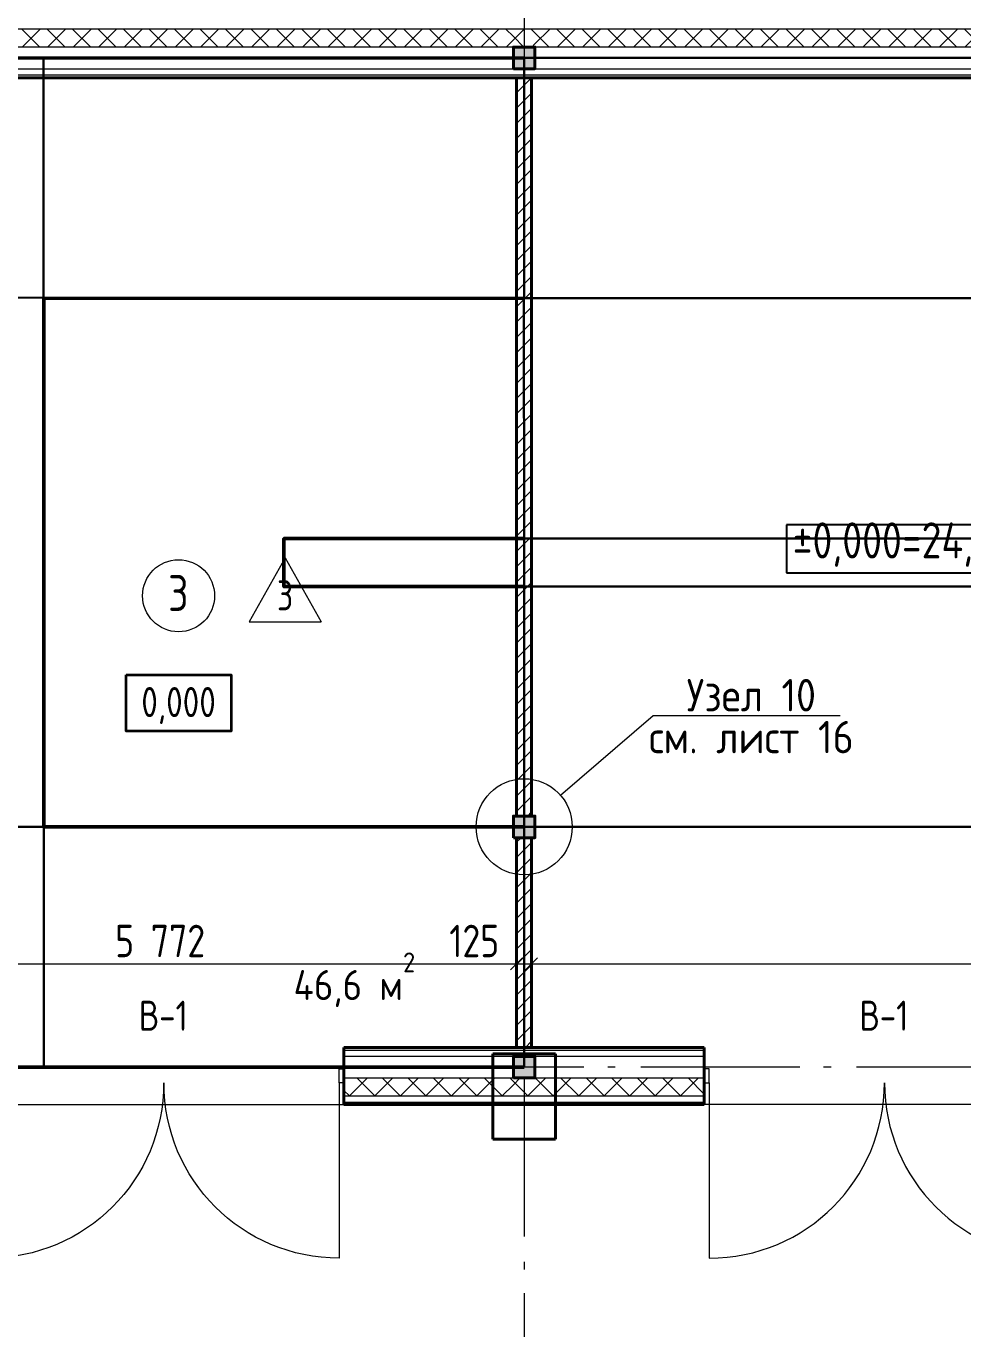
# Model space of a CAD drawing. Header units: millimetres. Extents: x -61690 to 288735, y 32617 to 77592.
# Drawn here: x -9268 to -1467, y 61277 to 72121 of the extents above; entities that cross this region are included whole.
import ezdxf
from ezdxf.enums import TextEntityAlignment as Align

# ---------------------------------------------------------------- set-up
doc = ezdxf.new("R2010")
doc.units = ezdxf.units.MM
doc.header["$MEASUREMENT"] = 0
doc.linetypes.add('Double Dashed', pattern=[1797.222233, 1325, -211.666656, 63.333344, -197.222233])
for name, color, linetype in [('Двери ArchiCAD', 7, 'Continuous'), ('колонны', 7, 'Continuous'), ('марки окон дверей', 7, 'Continuous'), ('оси', 7, 'Continuous'), ('отделка', 7, 'Continuous'), ('размеры', 7, 'Continuous'), ('размеры внутр', 7, 'Continuous'), ('стены внутр', 7, 'Continuous'), ('стены наруж', 7, 'Continuous'), ('узлы', 7, 'Continuous'), ('№ помещений', 7, 'Continuous')]:
    doc.layers.add(name, color=color, linetype=linetype)
for name, color, linetype, lineweight in [('Двери ArchiCAD_Ном._пера__96', 7, 'Continuous', 13), ('Двери ArchiCAD_Ном._пера__97', 7, 'Continuous', 20), ('Двери ArchiCAD_Ном._пера__99', 7, 'Continuous', 40), ('колонны_Ном._пера__94', 252, 'Continuous', 13), ('колонны_Ном._пера__99', 7, 'Continuous', 40), ('марки окон дверей_Ном._пера__96', 7, 'Continuous', 13), ('оси_Ном._пера__96', 7, 'Continuous', 13), ('отделка_Ном._пера__99', 7, 'Continuous', 40), ('площади_Ном._пера__96', 7, 'Continuous', 13), ('размеры внутр_Ном._пера__51', 98, 'Continuous', 50), ('размеры внутр_Ном._пера__96', 7, 'Continuous', 13), ('размеры_Ном._пера__1', 7, 'Continuous', 25), ('размеры_Ном._пера__51', 98, 'Continuous', 50), ('стены внутр_Ном._пера__96', 7, 'Continuous', 13), ('стены внутр_Ном._пера__99', 7, 'Continuous', 40), ('стены наруж_Ном._пера__96', 7, 'Continuous', 13), ('стены наруж_Ном._пера__99', 7, 'Continuous', 40), ('текст_Ном._пера__98', 7, 'Continuous', 35), ('текст_Ном._пера__99', 7, 'Continuous', 40), ('узлы_Ном._пера__96', 7, 'Continuous', 13), ('экспликац проемов_Ном._пера__1', 7, 'Continuous', 25), ('экспликац проемов_Ном._пера__97', 7, 'Continuous', 20), ('№ помещений_Ном._пера__96', 7, 'Continuous', 13)]:
    doc.layers.add(name, color=color, linetype=linetype, lineweight=lineweight)
doc.styles.add('СГЕНЕРИР_СТИЛЬ_1', font='isocp.shx')
doc.styles.add('СГЕНЕРИР_СТИЛЬ_2', font='gost_2_304-81_type.ttf')
doc.styles.add('СГЕНЕРИР_СТИЛЬ_3', font='CS_Gost2304.shx')
doc.styles.add('СГЕНЕРИР_СТИЛЬ_4', font='gost_2_304-81_type.ttf')
doc.styles.add('СГЕНЕРИР_СТИЛЬ_6', font='isocp.shx')
doc.dimstyles.new('СГЕНЕРИР_СТИЛЬ__6', dxfattribs={"dimtxt": 270.000005, "dimasz": 95, "dimexe": 0.18, "dimexo": 300, "dimgap": 0.09, "dimtad": 1, "dimtih": 1, "dimtoh": 1, "dimdec": 0, "dimzin": 0, "dimdsep": 46, "dimtxsty": 'СГЕНЕРИР_СТИЛЬ_2', "dimblk": 'ARROWHEAD_6', "dimblk1": 'ARROWHEAD_6', "dimblk2": 'ARROWHEAD_6', "dimcen": 0.09, "dimclrd": 7, "dimclre": 7, "dimclrt": 98, "dimadec": 0, "dimazin": 0, "dimtfac": 1, "dimtdec": 4, "dimtmove": 0, "dimatfit": 3, "dimfxl": 1, "dimtolj": 1, "dimtzin": 0, "dimarcsym": 0})
pattern_1 = [(45, (0, 0), (-106.06602, 106.06602), []), (135, (0, 0), (106.06602, 106.06602), [])]
pattern_2 = [(45, (0, 0), (-63.63961, 63.63961), [])]

# ---------------------------------------------------------------- blocks, each defined once
blk = doc.blocks.new('Стена_6_2', base_point=(-5121, 63566))
at = {"layer": 'отделка_Ном._пера__99', "linetype": 'Continuous', "flags": 128}
for points in [[(-5381, 63566), (-5381, 62856)], [(-4861, 63566), (-5381, 63566)], [(-4861, 62856), (-4861, 63566)], [(-5381, 62856), (-4861, 62856)]]:
    blk.add_lwpolyline(points, dxfattribs=at)
blk = doc.blocks.new('Стена_16_2', base_point=(-11121, 71856))
at = {"layer": 'стены наруж_Ном._пера__96', "linetype": 'Continuous'}
h = blk.add_hatch(dxfattribs=at)
h.set_pattern_fill('УТЕПЛИТ_МЕЛКИЙ_0002', color=256, style=0, pattern_type=2)
h.set_pattern_definition(pattern_1)
h.paths.add_polyline_path([(-5211, 72096), (-10956, 72096), (-10956, 71946), (-5211, 71946)])
h = blk.add_hatch(dxfattribs=at)
h.set_pattern_fill('УТЕПЛИТ_МЕЛКИЙ_0002', color=256, style=0, pattern_type=2)
h.set_pattern_definition(pattern_1)
h.paths.add_polyline_path([(-5031, 72096), (-5211, 72096), (-5211, 71946), (-5031, 71946)])
h = blk.add_hatch(dxfattribs=at)
h.set_pattern_fill('УТЕПЛИТ_МЕЛКИЙ_0002', color=256, style=0, pattern_type=2)
h.set_pattern_definition(pattern_1)
h.paths.add_polyline_path([(789, 72096), (-5031, 72096), (-5031, 71946), (789, 71946)])
for p, q in [((-5211, 72096), (-10956, 72096)), ((-5031, 72096), (-5211, 72096)), ((789, 72096), (-5031, 72096)), ((-5211, 71946), (-10956, 71946)), ((-5211, 71946), (-5031, 71946)), ((789, 71946), (-5031, 71946)), ((-10956, 71766), (-5211, 71766)), ((-10956, 71716), (-5211, 71716)), ((-5031, 71766), (-5211, 71766)), ((-5211, 71716), (-5031, 71716)), ((-5031, 71766), (789, 71766)), ((-5031, 71716), (789, 71716))]:
    blk.add_line(p, q, dxfattribs=at)
at = {"layer": 'стены наруж_Ном._пера__99', "linetype": 'Continuous', "flags": 128}
blk.add_lwpolyline([(-10956, 71691), (12714, 71691)], dxfattribs=at)
blk = doc.blocks.new('Ворота гаражные двойные 16_2')
at = {"layer": 'Двери ArchiCAD_Ном._пера__96', "linetype": 'Continuous'}
blk.add_line((-1500, 180), (1500, 180), dxfattribs=at)
at = {"layer": 'Двери ArchiCAD_Ном._пера__97', "linetype": 'Continuous'}
for p, q in [((-1460, 0), (-1460, 1460)), ((1460, 0), (1460, 1460)), ((-1460, 0), (-1500, 0)), ((-1500, 0), (-1500, -115)), ((-1460, -115), (-1460, 0)), ((1500, 0), (1460, 0)), ((1460, 0), (1460, -115)), ((1500, -115), (1500, 0)), ((-1500, -115), (-1460, -115)), ((1460, -115), (1500, -115))]:
    blk.add_line(p, q, dxfattribs=at)
for centre, start, end in [((-1460, 0), 0, 90), ((1460, 0), 90, 180)]:
    blk.add_arc(centre, 1460, start, end, dxfattribs=at)
at = {"layer": 'Двери ArchiCAD_Ном._пера__99', "linetype": 'Continuous'}
for p, q in [((-1500, 0), (-1500, -40)), ((1500, 0), (1500, -40)), ((-1500, -40), (-1500, -115)), ((1500, -40), (1500, -115))]:
    blk.add_line(p, q, dxfattribs=at)
blk = doc.blocks.new('Ворота гаражные двойные 16_3')
at = {"layer": 'Двери ArchiCAD_Ном._пера__96', "linetype": 'Continuous'}
blk.add_line((-1500, 180), (1500, 180), dxfattribs=at)
at = {"layer": 'Двери ArchiCAD_Ном._пера__97', "linetype": 'Continuous'}
for p, q in [((-1460, 0), (-1460, 1460)), ((1460, 0), (1460, 1460)), ((-1460, 0), (-1500, 0)), ((-1500, 0), (-1500, -115)), ((-1460, -115), (-1460, 0)), ((1500, 0), (1460, 0)), ((1460, 0), (1460, -115)), ((1500, -115), (1500, 0)), ((-1500, -115), (-1460, -115)), ((1460, -115), (1500, -115))]:
    blk.add_line(p, q, dxfattribs=at)
for centre, start, end in [((-1460, 0), 0, 90), ((1460, 0), 90, 180)]:
    blk.add_arc(centre, 1460, start, end, dxfattribs=at)
at = {"layer": 'Двери ArchiCAD_Ном._пера__99', "linetype": 'Continuous'}
for p, q in [((-1500, 0), (-1500, -40)), ((1500, 0), (1500, -40)), ((-1500, -40), (-1500, -115)), ((1500, -40), (1500, -115))]:
    blk.add_line(p, q, dxfattribs=at)
blk = doc.blocks.new('Стена_20_2', base_point=(12879, 63456))
at = {"layer": 'стены наруж_Ном._пера__96', "linetype": 'Continuous'}
h = blk.add_hatch(dxfattribs=at)
h.set_pattern_fill('УТЕПЛИТ_МЕЛКИЙ_0002', color=256, style=0, pattern_type=2)
h.set_pattern_definition(pattern_1)
h.paths.add_polyline_path([(-6621, 63216), (-5211, 63216), (-5211, 63366), (-6621, 63366), (-6621, 63326)])
h = blk.add_hatch(dxfattribs=at)
h.set_pattern_fill('УТЕПЛИТ_МЕЛКИЙ_0002', color=256, style=0, pattern_type=2)
h.set_pattern_definition(pattern_1)
h.paths.add_polyline_path([(-5211, 63216), (-5031, 63216), (-5031, 63366), (-5211, 63366)])
h = blk.add_hatch(dxfattribs=at)
h.set_pattern_fill('УТЕПЛИТ_МЕЛКИЙ_0002', color=256, style=0, pattern_type=2)
h.set_pattern_definition(pattern_1)
h.paths.add_polyline_path([(-5031, 63366), (-5031, 63216), (-3621, 63216), (-3621, 63326), (-3621, 63366)])
for p, q in [((-5211, 63596), (-6621, 63596)), ((-5211, 63546), (-6621, 63546)), ((-5031, 63596), (-5211, 63596)), ((-5211, 63546), (-5031, 63546)), ((-3621, 63596), (-5031, 63596)), ((-3621, 63546), (-5031, 63546)), ((-6621, 63366), (-5211, 63366)), ((-5031, 63366), (-5211, 63366)), ((-5031, 63366), (-3621, 63366)), ((-6621, 63216), (-5211, 63216)), ((-6621, 63166), (-5211, 63166)), ((-5211, 63216), (-5031, 63216)), ((-5211, 63166), (-5031, 63166)), ((-5031, 63216), (-3621, 63216)), ((-5031, 63166), (-3621, 63166))]:
    blk.add_line(p, q, dxfattribs=at)
at = {"layer": 'стены наруж_Ном._пера__99', "linetype": 'Continuous'}
for p, q in [((-6621, 63596), (-6621, 63621)), ((-6621, 63546), (-6621, 63596)), ((-6621, 63441), (-6621, 63546)), ((-3621, 63596), (-3621, 63621)), ((-3621, 63546), (-3621, 63596)), ((-3621, 63441), (-3621, 63546)), ((-6621, 63366), (-6621, 63441)), ((-3621, 63366), (-3621, 63441)), ((-6621, 63326), (-6621, 63366)), ((-3621, 63326), (-3621, 63366)), ((-6621, 63216), (-6621, 63326)), ((-3621, 63216), (-3621, 63326)), ((-6621, 63166), (-6621, 63216)), ((-6621, 63146), (-6621, 63166)), ((-3621, 63166), (-3621, 63216)), ((-3621, 63146), (-3621, 63166))]:
    blk.add_line(p, q, dxfattribs=at)
at = {"layer": 'стены наруж_Ном._пера__99', "linetype": 'Continuous', "flags": 128}
for points in [[(-3621, 63621), (-6621, 63621)], [(-6621, 63146), (-3621, 63146)]]:
    blk.add_lwpolyline(points, dxfattribs=at)
at = {"layer": 'Двери ArchiCAD', "color": 44, "linetype": 'Continuous', "lineweight": 35, "xscale": -1, "zscale": 1000, "rotation": 180}
blk.add_blockref('Ворота гаражные двойные 16_2', (-8121, 63326), dxfattribs=at)
at = {"layer": 'Двери ArchiCAD', "color": 44, "linetype": 'Continuous', "lineweight": 35, "zscale": 1000, "rotation": 180}
blk.add_blockref('Ворота гаражные двойные 16_3', (-2121, 63326), dxfattribs=at)
blk = doc.blocks.new('Стена_21_2', base_point=(-5121, 63456))
at = {"layer": 'стены внутр_Ном._пера__96', "linetype": 'Continuous'}
h = blk.add_hatch(dxfattribs=at)
h.set_pattern_fill('FACE_BRICK_0002', color=256, style=0, pattern_type=2)
h.set_pattern_definition(pattern_2)
h.paths.add_polyline_path([(-5059, 71691), (-5184, 71691), (-5184, 65546), (-5059, 65546)])
h = blk.add_hatch(dxfattribs=at)
h.set_pattern_fill('FACE_BRICK_0002', color=256, style=0, pattern_type=2)
h.set_pattern_definition(pattern_2)
h.paths.add_polyline_path([(-5059, 65366), (-5184, 65366), (-5184, 63621), (-5059, 63621)])
at = {"layer": 'стены внутр_Ном._пера__99', "linetype": 'Continuous', "flags": 128}
for points in [[(-5059, 71691), (-5184, 71691)], [(-5184, 71691), (-5184, 65546)], [(-5059, 65546), (-5059, 71691)], [(-5184, 65366), (-5184, 63621)], [(-5059, 63621), (-5059, 65366)], [(-5184, 63621), (-5059, 63621)]]:
    blk.add_lwpolyline(points, dxfattribs=at)
blk = doc.blocks.new('Колонна_10_2', base_point=(-5121, 71856))
at = {"layer": 'колонны_Ном._пера__94', "linetype": 'Continuous'}
blk.add_hatch(color=256, dxfattribs=at).paths.add_polyline_path([(-5211, 71766), (-5031, 71766), (-5031, 71946), (-5211, 71946)])
at = {"layer": 'колонны_Ном._пера__99', "linetype": 'Continuous', "flags": 128}
blk.add_lwpolyline([(-5211, 71766), (-5031, 71766), (-5031, 71946), (-5211, 71946)], close=True, dxfattribs=at)
blk = doc.blocks.new('Колонна_28_2', base_point=(-5121, 65456))
at = {"layer": 'колонны_Ном._пера__94', "linetype": 'Continuous'}
blk.add_hatch(color=256, dxfattribs=at).paths.add_polyline_path([(-5211, 65366), (-5031, 65366), (-5031, 65546), (-5211, 65546)])
at = {"layer": 'колонны_Ном._пера__99', "linetype": 'Continuous', "flags": 128}
blk.add_lwpolyline([(-5211, 65366), (-5031, 65366), (-5031, 65546), (-5211, 65546)], close=True, dxfattribs=at)
blk = doc.blocks.new('Колонна_29_2', base_point=(-5121, 63456))
at = {"layer": 'колонны_Ном._пера__94', "linetype": 'Continuous'}
blk.add_hatch(color=256, dxfattribs=at).paths.add_polyline_path([(-5211, 63366), (-5031, 63366), (-5031, 63546), (-5211, 63546)])
at = {"layer": 'колонны_Ном._пера__99', "linetype": 'Continuous', "flags": 128}
blk.add_lwpolyline([(-5211, 63366), (-5031, 63366), (-5031, 63546), (-5211, 63546)], close=True, dxfattribs=at)
blk = doc.blocks.new('Стандартный маркер сетки_8')
at = {"layer": 'оси_Ном._пера__96', "linetype": 'Double Dashed'}
blk.add_line((900, 0), (20403, 0), dxfattribs=at)
at = {"layer": 'оси_Ном._пера__96', "style": 'СГЕНЕРИР_СТИЛЬ_2'}
blk.add_attdef('AC_MarkerText_1', text='', height=350, rotation=90, dxfattribs=at).set_placement((21973, -122), align=Align.BOTTOM_LEFT)
blk = doc.blocks.new('Стандартный маркер сетки_15')
at = {"layer": 'оси_Ном._пера__96', "linetype": 'Double Dashed'}
blk.add_line((900, 0), (76535, 0), dxfattribs=at)
at = {"layer": 'оси_Ном._пера__96', "style": 'СГЕНЕРИР_СТИЛЬ_2'}
for tag, p in [('AC_MarkerText_1_1', (-261, 270)), ('AC_MarkerText_1_2', (77974, 270))]:
    blk.add_attdef(tag, text='', height=350, rotation=180, dxfattribs=at).set_placement(p, align=Align.BOTTOM_LEFT)
blk = doc.blocks.new('Стандартный маркер сетки_16')
at = {"layer": 'оси_Ном._пера__96', "linetype": 'Double Dashed'}
blk.add_line((900, 0), (41068, 0), dxfattribs=at)
at = {"layer": 'оси_Ном._пера__96', "style": 'СГЕНЕРИР_СТИЛЬ_2'}
blk.add_attdef('AC_MarkerText_1', text='', height=350, rotation=180, dxfattribs=at).set_placement((-261, 270), align=Align.BOTTOM_LEFT)
blk = doc.blocks.new('Номер помещения 15_3')
at = {"layer": '№ помещений_Ном._пера__96', "linetype": 'Continuous'}
blk.add_circle((0, 0), 300, dxfattribs=at)
at = {"layer": '№ помещений_Ном._пера__96', "insert": (-87, 23), "char_height": 300, "attachment_point": 4, "style": 'СГЕНЕРИР_СТИЛЬ_3'}
blk.add_mtext('{3}', dxfattribs=at)
blk = doc.blocks.new('Номер помещения 16_2')
at = {"layer": 'марки окон дверей_Ном._пера__96', "insert": (-208, 19), "char_height": 250, "attachment_point": 4, "style": 'СГЕНЕРИР_СТИЛЬ_3'}
blk.add_mtext('{В-1}', dxfattribs=at)
blk = doc.blocks.new('Ломаная_3_2', base_point=(-2490, 66379))
at = {"layer": 'узлы_Ном._пера__96', "linetype": 'Continuous', "flags": 128}
blk.add_lwpolyline([(-2490, 66379), (-4046, 66379), (-4818, 65716)], dxfattribs=at)
at = {"layer": 'узлы_Ном._пера__96', "linetype": 'Continuous'}
blk.add_circle((-5121, 65456), 400, dxfattribs=at)
blk = doc.blocks.new('*D240')
at = {"layer": 'размеры внутр_Ном._пера__96', "linetype": 'Continuous', "transparency": 16777216}
for p, q in [((-10956, 64223), (-10956, 64617)), ((-5184, 64223), (-5184, 64617)), ((-10906, 64367), (-11006, 64267)), ((-10956, 64317), (-5184, 64317)), ((-5134, 64367), (-5234, 64267))]:
    blk.add_line(p, q, dxfattribs=at)
at = {"layer": 'размеры внутр_Ном._пера__51', "transparency": 16777216, "char_height": 270, "attachment_point": 7, "style": 'СГЕНЕРИР_СТИЛЬ_2'}
for s, insert in [('{165}', (-10906, 64371)), ('{5\xa0772}', (-8527, 64371)), ('{125}', (-5744, 64371))]:
    blk.add_mtext(s, dxfattribs=dict(at, insert=insert))
blk = doc.blocks.new('ARROWHEAD_6')
at = {"color": 0, "linetype": 'Continuous', "lineweight": 0}
for p, q in [((0, 0), (-1, 0)), ((-0.5, -0.5), (0.5, 0.5))]:
    blk.add_line(p, q, dxfattribs=at)
blk = doc.blocks.new('*D241')
at = {"layer": 'размеры внутр_Ном._пера__96', "linetype": 'Continuous', "transparency": 16777216}
for p, q in [((-5184, 64223), (-5184, 64617)), ((-5059, 64223), (-5059, 64617)), ((-5134, 64367), (-5234, 64267)), ((-5184, 64317), (-5059, 64317)), ((-5009, 64367), (-5109, 64267))]:
    blk.add_line(p, q, dxfattribs=at)
blk = doc.blocks.new('*D242')
at = {"layer": 'размеры внутр_Ном._пера__96', "linetype": 'Continuous', "transparency": 16777216}
for p, q in [((-5059, 64223), (-5059, 64617)), ((6816, 64223), (6816, 64617)), ((-5009, 64367), (-5109, 64267)), ((-5059, 64317), (6816, 64317)), ((6866, 64367), (6766, 64267))]:
    blk.add_line(p, q, dxfattribs=at)
at = {"layer": 'размеры внутр_Ном._пера__51', "transparency": 16777216, "char_height": 270, "attachment_point": 7, "style": 'СГЕНЕРИР_СТИЛЬ_2'}
for s, insert in [('{11\xa0875}', (114, 64371)), ('{125}', (6256, 64371))]:
    blk.add_mtext(s, dxfattribs=dict(at, insert=insert))
blk = doc.blocks.new('*D268')
at = {"layer": 'размеры внутр_Ном._пера__96', "linetype": 'Continuous', "transparency": 16777216}
for p, q in [((-9621, 53241), (-9621, 53635)), ((-6621, 53241), (-6621, 53635)), ((-9571, 53385), (-9671, 53285)), ((-6571, 53385), (-6671, 53285)), ((-9621, 53335), (-6621, 53335))]:
    blk.add_line(p, q, dxfattribs=at)
at = {"layer": 'размеры внутр_Ном._пера__51', "transparency": 16777216, "insert": (-8578, 53389), "char_height": 270, "attachment_point": 7, "style": 'СГЕНЕРИР_СТИЛЬ_2'}
blk.add_mtext('{3\xa0000}', dxfattribs=at)
blk = doc.blocks.new('*D269')
at = {"layer": 'размеры внутр_Ном._пера__96', "linetype": 'Continuous', "transparency": 16777216}
for p, q in [((-6621, 53241), (-6621, 53635)), ((-5381, 53241), (-5381, 53635)), ((-6571, 53385), (-6671, 53285)), ((-5331, 53385), (-5431, 53285)), ((-6621, 53335), (-5381, 53335))]:
    blk.add_line(p, q, dxfattribs=at)
at = {"layer": 'размеры внутр_Ном._пера__51', "transparency": 16777216, "char_height": 270, "attachment_point": 7, "style": 'СГЕНЕРИР_СТИЛЬ_2'}
for s, insert in [('{520}', (-5404, 53700)), ('{1\xa0240}', (-6443, 53389))]:
    blk.add_mtext(s, dxfattribs=dict(at, insert=insert))
blk = doc.blocks.new('*D270')
at = {"layer": 'размеры внутр_Ном._пера__96', "linetype": 'Continuous', "transparency": 16777216}
for p, q in [((-5381, 53241), (-5381, 53635)), ((-4861, 53241), (-4861, 53635)), ((-5331, 53385), (-5431, 53285)), ((-4811, 53385), (-4911, 53285)), ((-5381, 53335), (-4861, 53335))]:
    blk.add_line(p, q, dxfattribs=at)
blk = doc.blocks.new('*D271')
at = {"layer": 'размеры внутр_Ном._пера__96', "linetype": 'Continuous', "transparency": 16777216}
for p, q in [((-4861, 53241), (-4861, 53635)), ((-3621, 53241), (-3621, 53635)), ((-4811, 53385), (-4911, 53285)), ((-3571, 53385), (-3671, 53285)), ((-4861, 53335), (-3621, 53335))]:
    blk.add_line(p, q, dxfattribs=at)
at = {"layer": 'размеры внутр_Ном._пера__51', "transparency": 16777216, "insert": (-4683, 53389), "char_height": 270, "attachment_point": 7, "style": 'СГЕНЕРИР_СТИЛЬ_2'}
blk.add_mtext('{1\xa0240}', dxfattribs=at)
blk = doc.blocks.new('*D272')
at = {"layer": 'размеры внутр_Ном._пера__96', "linetype": 'Continuous', "transparency": 16777216}
for p, q in [((-3621, 53241), (-3621, 53635)), ((-621, 53241), (-621, 53635)), ((-3571, 53385), (-3671, 53285)), ((-571, 53385), (-671, 53285)), ((-3621, 53335), (-621, 53335))]:
    blk.add_line(p, q, dxfattribs=at)
at = {"layer": 'размеры внутр_Ном._пера__51', "transparency": 16777216, "insert": (-2578, 53389), "char_height": 270, "attachment_point": 7, "style": 'СГЕНЕРИР_СТИЛЬ_2'}
blk.add_mtext('{3\xa0000}', dxfattribs=at)
blk = doc.blocks.new('Отметка уровня_1_2', base_point=(-1733, 67770))
at = {"layer": 'размеры_Ном._пера__1', "linetype": 'Continuous'}
for p, q in [((-531, 67970), (-2935, 67970)), ((-2935, 67970), (-2935, 67570)), ((-531, 67570), (-531, 67970)), ((-2935, 67570), (-531, 67570))]:
    blk.add_line(p, q, dxfattribs=at)
at = {"layer": 'размеры_Ном._пера__51', "insert": (-2885, 67620), "char_height": 300, "attachment_point": 7, "style": 'СГЕНЕРИР_СТИЛЬ_4'}
blk.add_mtext('{±0,000=24,00}', dxfattribs=at)
blk = doc.blocks.new('Стандартный маркер сетки_18')
at = {"layer": 'оси_Ном._пера__96', "linetype": 'Double Dashed'}
blk.add_line((900, 0), (76535, 0), dxfattribs=at)
at = {"layer": 'оси_Ном._пера__96', "style": 'СГЕНЕРИР_СТИЛЬ_2'}
for tag, p in [('AC_MarkerText_1_1', (-244, 270)), ('AC_MarkerText_1_2', (77991, 270))]:
    blk.add_attdef(tag, text='', height=350, rotation=180, dxfattribs=at).set_placement(p, align=Align.BOTTOM_LEFT)

msp = doc.modelspace()

# ---------------------------------------------------------------- linework, layer by layer
at = {"color": 1, "lineweight": 50}
for points in [[(-5121, 63455.7), (-11121, 63455.7), (-11121, 71853.5), (-5121, 71855.7)], [(-5121, 65455.7), (-9121, 65455.7), (-9121, 69854.2), (-5120.3, 69855.7)], [(-5121, 67455.7), (-7121, 67455.7), (-7121, 67854.9), (-5119.5, 67855.7)]]:
    msp.add_lwpolyline(points, dxfattribs=at)
at = {"color": 3, "lineweight": 30}
for points in [[(-5121, 71855.7), (-11121, 71853.5), (-11121, 69862.4), (-5121, 69855.6)], [(-11121, 71853.5), (-11121, 63455.7), (-9121, 63455.7), (-9124.1, 71854.2), (-11121, 71854.2), (-11121, 63455.7)], [(-5122.6, 69855.7), (-9123.3, 69860.2), (-9121.7, 65455.7), (-5121, 65455.7), (-5121, 67455.7), (-7121, 67455.7), (-7121.1, 67854.9), (-5121, 67854.9)], [(-7121, 67854.9), (-5121, 67854.9), (-5121, 67455.7), (-7121, 67455.7)], [(-5119.5, 67855.7), (6879, 67855.7), (6879, 67455.7), (-5120.3, 67455.7)], [(-5120.3, 67455.7), (6879, 67455.7), (6879, 65455.7), (-5120.3, 65455.7)], [(-9121, 65455.7), (-11121, 65455.7), (-11121, 63455.7), (-5121, 63455.7), (-5121, 65455.7)]]:
    msp.add_lwpolyline(points, close=True, dxfattribs=at)
for points in [[(-5121, 71855.7), (6879, 71855.7)], [(-5121, 69855.7), (6879, 69855.7)]]:
    msp.add_lwpolyline(points, dxfattribs=at)
at = {"layer": 'текст_Ном._пера__98', "linetype": 'Continuous', "flags": 128}
msp.add_lwpolyline([(-8435.1, 66720.4), (-7561.7, 66720.4), (-7561.7, 66252.2), (-8435.1, 66252.2)], close=True, dxfattribs=at)
at = {"layer": 'экспликац проемов_Ном._пера__97', "linetype": 'Continuous'}
for p, q in [((-7111.4, 67695.6), (-7411.4, 67162.3)), ((-7111.4, 67695.6), (-6811.4, 67162.3)), ((-7411.4, 67162.3), (-6811.4, 67162.3))]:
    msp.add_line(p, q, dxfattribs=at)

# ---------------------------------------------------------------- block references
at = {"layer": 'колонны'}
for name, p in [('Колонна_10_2', (-5121, 71855.7)), ('Колонна_28_2', (-5121, 65455.7)), ('Колонна_29_2', (-5121, 63455.7))]:
    msp.add_blockref(name, p, dxfattribs=at)
at = {"layer": 'марки окон дверей', "color": 102, "linetype": 'Continuous', "lineweight": 15, "zscale": 1000}
for p in [(-8121, 63865.2), (-2121, 63865.2)]:
    msp.add_blockref('Номер помещения 16_2', p, dxfattribs=at)
at = {"layer": 'оси', "color": 251, "linetype": 'Continuous', "lineweight": 13, "zscale": 1000}
for name, p, rotation in [('Стандартный маркер сетки_8', (-5121, 73257.1), 270), ('Стандартный маркер сетки_18', (26830, 71855.7), 180), ('Стандартный маркер сетки_16', (26830, 65455.7), 180), ('Стандартный маркер сетки_15', (26830, 63455.7), 180)]:
    msp.add_blockref(name, p, dxfattribs=dict(at, rotation=rotation))
at = {"layer": 'отделка'}
msp.add_blockref('Стена_6_2', (-5121, 63565.7), dxfattribs=at)
at = {"layer": 'размеры'}
msp.add_blockref('Отметка уровня_1_2', (-1733.3, 67769.7), dxfattribs=at)
at = {"layer": 'стены внутр'}
msp.add_blockref('Стена_21_2', (-5121, 63455.7), dxfattribs=at)
at = {"layer": 'стены наруж'}
for name, p in [('Стена_16_2', (-11121, 71855.7)), ('Стена_20_2', (12879, 63455.7))]:
    msp.add_blockref(name, p, dxfattribs=at)
at = {"layer": 'узлы', "linetype": 'Continuous'}
msp.add_blockref('Ломаная_3_2', (-2489.7, 66379.2), dxfattribs=at)
at = {"layer": '№ помещений', "color": 102, "linetype": 'Continuous', "lineweight": 15, "zscale": 1000}
msp.add_blockref('Номер помещения 15_3', (-7998.4, 67379), dxfattribs=at)

# ---------------------------------------------------------------- texts
at = {"layer": 'площади_Ном._пера__96', "insert": (-7041.1, 63955.9), "char_height": 250, "attachment_point": 7, "style": 'СГЕНЕРИР_СТИЛЬ_1'}
msp.add_mtext('{46,6 м{\\H0.66x;\\S2^  ;}}', dxfattribs=at)
at = {"layer": 'текст_Ном._пера__99', "linetype": 'Continuous', "insert": (-7998.4, 66465.2), "char_height": 250, "attachment_point": 5, "style": 'СГЕНЕРИР_СТИЛЬ_4'}
msp.add_mtext('{0,000}', dxfattribs=at)
at = {"layer": 'узлы_Ном._пера__96', "linetype": 'Continuous', "insert": (-3229.6, 66377.3), "char_height": 270, "attachment_point": 5, "line_spacing_factor": 0.774194, "style": 'СГЕНЕРИР_СТИЛЬ_6'}
msp.add_mtext('{Узел 10\\Pсм. лист 16}', dxfattribs=at)
at = {"layer": 'экспликац проемов_Ном._пера__1', "linetype": 'Continuous', "insert": (-7111.4, 67382.6), "char_height": 250, "attachment_point": 5, "style": 'СГЕНЕРИР_СТИЛЬ_2'}
msp.add_mtext('{\\W0.950000x;3}', dxfattribs=at)

# ---------------------------------------------------------------- dimensions: what is measured, and where the dimension line sits
at = {"layer": 'размеры внутр', "linetype": 'Continuous'}
for base, p1, p2, picture, middle in [((-5183.5027687, 64317.2167734), (-10956.0027687, 67655.6605076), (-5183.5027687, 67655.6605076), '*D240', (-8065.0034553, 64506.2167779)), ((-5058.5, 64317.2), (-5183.5, 67655.7), (-5058.5, 67655.7), '*D241', (-5436.7, 64506.2)), ((6816.5, 64317.2), (-5058.5, 67655.7), (6816.5, 67655.7), '*D242', (665, 64506.2)), ((-6621, 53335.2), (-9621, 63145.7), (-6621, 63145.7), '*D268', (-8116.3, 53524.2)), ((-5381, 53335.2), (-6621, 63145.7), (-5381, 62855.7), '*D269', (-5981.9, 53524.2)), ((-3621, 53335.2), (-4861, 62855.7), (-3621, 63145.7), '*D271', (-4221.9, 53524.2)), ((-621, 53335.2), (-3621, 63145.7), (-621, 63145.7), '*D272', (-2116.3, 53524.2)), ((-4861, 53335.2), (-5381, 62855.7), (-4861, 62855.7), '*D270', (-5096.4, 53834.7))]:
    dim = msp.add_linear_dim(base=base, p1=p1, p2=p2, dimstyle='СГЕНЕРИР_СТИЛЬ__6', dxfattribs=at)
    dim.commit()
    dim.dimension.update_dxf_attribs({"geometry": picture, "text_midpoint": middle, "dimtype": 160})

doc.saveas('drawing.dxf')
